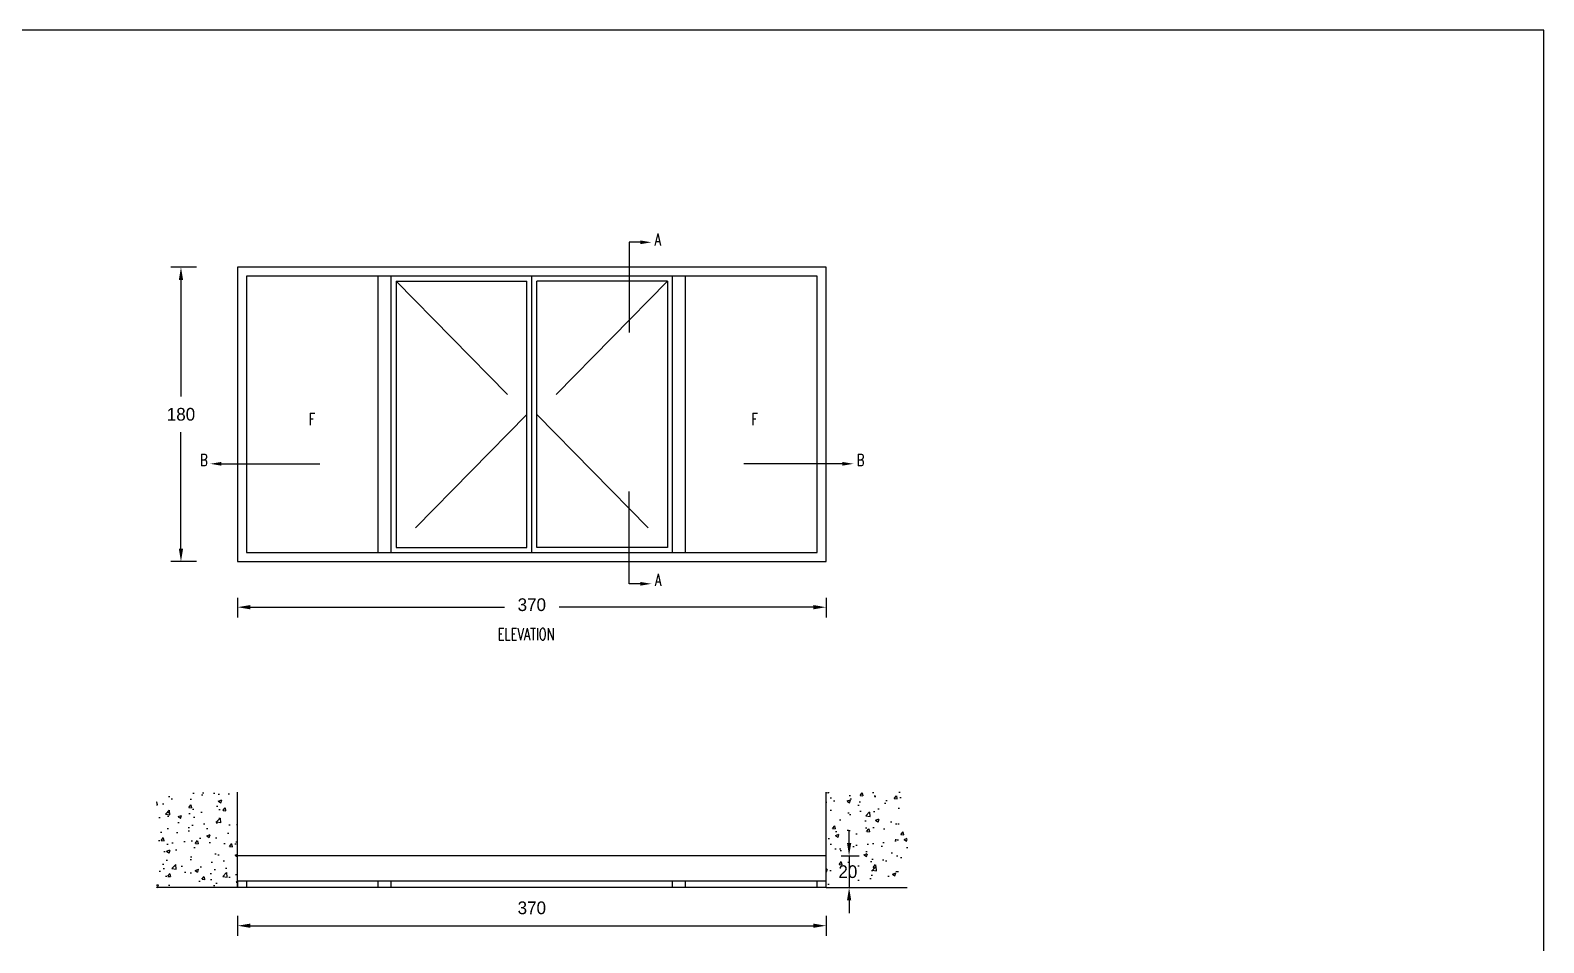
# Model space of a CAD drawing. Header units: millimetres. Extents: x 128.98 to 130.52, y 96.54 to 97.67.
# Drawn here: x 129.565 to 130.516, y 97.097 to 97.671 of the extents above; entities that cross this region are included whole.
import ezdxf

# ---------------------------------------------------------------- set-up
doc = ezdxf.new("R2010")
doc.units = ezdxf.units.MM
doc.linetypes.add('HIDDEN', pattern=[0.375, 0.25, -0.125])
doc.styles.add('2', font='SCRIPTC.SHX', dxfattribs={"height": 0.2})
doc.styles.add('ROMANS', font='romans')
doc.styles.add('ROMANT', font='romant.shx', dxfattribs={"width": 0.7})
doc.dimstyles.get("Standard").update_dxf_attribs({"dimscale": 75, "dimtxt": 0.1, "dimasz": 0.1, "dimexe": 0.08, "dimexo": 0.06, "dimgap": 0.09, "dimtad": 1, "dimtih": 1, "dimtoh": 1, "dimzin": 0, "dimdsep": 46, "dimtxsty": 'Standard', "dimcen": 0.01, "dimclrd": 7, "dimclre": 7, "dimclrt": 7, "dimadec": 0, "dimazin": 0, "dimtfac": 1.8, "dimtofl": 0, "dimtmove": 2, "dimatfit": 3, "dimfxl": 0, "dimtolj": 1, "dimtzin": 0, "dimarcsym": 0})
pattern_1 = [(50, (5566.46, 2734.743), (10.758903, -0.941282), [1.125, -12.375]), (355, (5566.46, 2734.743), (-2.08127, 11.282882), [0.9, -9.9]), (100.4514, (5567.356, 2734.664), (8.67764, 10.341593), [0.956103, -10.517132]), (46.1842, (5566.46, 2737.743), (16.008616, -2.482785), [1.6875, -18.5625]), (96.6356, (5567.794, 2737.536), (14.01994, 14.61177), [1.434154, -15.775695]), (351.1842, (5566.46, 2737.743), (14.01993, 14.61178), [1.35, -14.85]), (21, (5567.96, 2736.993), (8.953606, -6.039283), [1.125, -12.375]), (326, (5567.96, 2736.993), (3.64973, 10.87725), [0.9, -9.9]), (71.4514, (5568.706, 2736.49), (12.60334, 4.837957), [0.956103, -10.517132]), (37.5, (5566.46, 2734.7428), (0.1823978, 4.9934078), [0, -9.78, 0, -10.05, 0, -9.9375]), (7.5, (5566.46, 2734.743), (3.946043, 5.9161757), [0, -5.73, 0, -9.555, 0, -3.7875]), (327.5, (5563.115, 2734.7428), (8.0073365, -0.338323), [0, -3.75, 0, -11.7, 0, -15.525]), (317.5, (5561.615, 2734.743), (8.7477925, 1.501575), [0, -4.875, 0, -7.77, 0, -11.025])]

# ---------------------------------------------------------------- blocks, each defined once
blk = doc.blocks.new('*D29')
at = {"color": 5, "linetype": 'ByBlock'}
for p, q in [((-6446.95, -4572.74), (-6446.95, -4578.84)), ((-6442.95, -4575.64), (-6363.05, -4575.64)), ((-6265.95, -4575.64), (-6345.85, -4575.64)), ((-6261.95, -4572.74), (-6261.95, -4578.84))]:
    blk.add_line(p, q, dxfattribs=at)
for points in [[(-6442.95, -4574.97), (-6442.95, -4576.3), (-6446.95, -4575.64)], [(-6265.95, -4574.97), (-6265.95, -4576.3), (-6261.95, -4575.64)]]:
    blk.add_solid(points, dxfattribs=at)
at = {"layer": 'DEFPOINTS', "color": 0, "linetype": 'ByBlock'}
for p in [(-6446.95, -4570.34), (-6261.95, -4570.34), (-6261.95, -4575.64)]:
    blk.add_point(p, dxfattribs=at)
at = {"color": 5, "linetype": 'ByBlock', "insert": (-6354.45, -4574.87), "char_height": 4, "attachment_point": 5}
blk.add_mtext('\\A1;370', dxfattribs=at)
blk = doc.blocks.new('*D27')
at = {"color": 5, "linetype": 'ByBlock'}
for p, q in [((-6469.06, -4748.8), (-6469.06, -4755.08)), ((-6465.06, -4751.88), (-6288.06, -4751.88)), ((-6284.06, -4748.8), (-6284.06, -4755.08))]:
    blk.add_line(p, q, dxfattribs=at)
for points in [[(-6465.06, -4751.21), (-6465.06, -4752.54), (-6469.06, -4751.88)], [(-6288.06, -4751.21), (-6288.06, -4752.54), (-6284.06, -4751.88)]]:
    blk.add_solid(points, dxfattribs=at)
at = {"layer": 'DEFPOINTS', "color": 0, "linetype": 'ByBlock'}
for p in [(-6469.06, -4746.4), (-6284.06, -4746.4), (-6284.06, -4751.88)]:
    blk.add_point(p, dxfattribs=at)
at = {"color": 5, "linetype": 'ByBlock', "insert": (-6376.56, -4746.28), "char_height": 4, "attachment_point": 5}
blk.add_mtext('\\A1;370', dxfattribs=at)
blk = doc.blocks.new('*D30')
at = {"color": 5, "linetype": 'ByBlock'}
for p, q in [((-6475.94, -4596.04), (-6484.04, -4596.04)), ((-6480.84, -4600.04), (-6480.84, -4636.69)), ((-6480.84, -4684.54), (-6480.84, -4647.89)), ((-6475.94, -4688.54), (-6484.04, -4688.54))]:
    blk.add_line(p, q, dxfattribs=at)
for points in [[(-6481.5, -4600.04), (-6480.17, -4600.04), (-6480.84, -4596.04)], [(-6481.5, -4684.54), (-6480.17, -4684.54), (-6480.84, -4688.54)]]:
    blk.add_solid(points, dxfattribs=at)
at = {"layer": 'DEFPOINTS', "color": 0, "linetype": 'ByBlock'}
for p in [(-6480.84, -4596.04), (-6473.54, -4596.04), (-6473.54, -4688.54)]:
    blk.add_point(p, dxfattribs=at)
at = {"color": 5, "linetype": 'ByBlock', "insert": (-6480.84, -4642.29), "char_height": 4, "attachment_point": 5}
blk.add_mtext('\\A1;180', dxfattribs=at)
blk = doc.blocks.new('*D28')
at = {"color": 5, "linetype": 'ByBlock'}
for p, q in [((-6276.83, -4725.91), (-6276.83, -4721.91)), ((-6279.3, -4729.91), (-6273.63, -4729.91)), ((-6276.83, -4729.91), (-6276.83, -4739.91)), ((-6279.3, -4739.91), (-6273.63, -4739.91)), ((-6276.83, -4743.91), (-6276.83, -4747.91))]:
    blk.add_line(p, q, dxfattribs=at)
for points in [[(-6277.49, -4725.91), (-6276.16, -4725.91), (-6276.83, -4729.91)], [(-6277.49, -4743.91), (-6276.16, -4743.91), (-6276.83, -4739.91)]]:
    blk.add_solid(points, dxfattribs=at)
at = {"layer": 'DEFPOINTS', "color": 0, "linetype": 'ByBlock'}
for p in [(-6281.7, -4729.91), (-6281.7, -4739.91), (-6276.83, -4739.91)]:
    blk.add_point(p, dxfattribs=at)
at = {"color": 5, "linetype": 'ByBlock', "insert": (-6277.23, -4734.91), "char_height": 4, "attachment_point": 5}
blk.add_mtext('\\A1;20', dxfattribs=at)
blk = doc.blocks.new('A$C2DF10163')
h = blk.add_hatch()
h.set_pattern_fill('AR-CONC', color=256, scale=1.5, style=0)
h.set_pattern_definition(pattern_1)
h.paths.add_polyline_path([(333.908, 295.9), (359.423, 295.9), (359.423, 325.942), (333.908, 325.942)])
h = blk.add_hatch()
h.set_pattern_fill('AR-CONC', color=256, scale=1.5, style=0)
h.set_pattern_definition(pattern_1)
h.paths.add_polyline_path([(569.939, 325.942), (544.423, 325.942), (544.423, 295.9), (569.939, 295.9)])
for p, q in [((403.648, 401.201), (403.648, 488.101)), ((407.698, 401.201), (407.698, 488.101)), ((409.248, 486.551), (409.248, 402.751)), ((409.248, 486.551), (450.373, 486.551)), ((450.373, 402.751), (450.373, 486.551)), ((451.923, 401.201), (451.923, 488.101)), ((453.473, 402.751), (453.473, 486.551)), ((494.598, 486.551), (453.473, 486.551)), ((494.598, 486.551), (494.598, 402.751)), ((496.148, 401.201), (496.148, 488.101)), ((500.198, 401.201), (500.198, 488.101)), ((409.248, 402.751), (450.373, 402.751)), ((494.598, 402.751), (453.473, 402.751)), ((359.423, 295.9), (359.423, 325.942)), ((544.423, 295.9), (544.423, 325.942)), ((544.423, 305.9), (359.423, 305.9)), ((359.423, 295.9), (333.908, 295.9)), ((544.423, 295.9), (359.423, 295.9)), ((403.648, 295.9), (403.648, 298)), ((407.698, 295.9), (407.698, 298)), ((496.148, 295.9), (496.148, 298)), ((500.198, 295.9), (500.198, 298)), ((544.423, 295.9), (569.939, 295.9))]:
    blk.add_line(p, q)
at = {"color": 5}
blk.add_line((359.423, 298), (544.423, 298), dxfattribs=at)
for points in [[(0, 0.36), (770, 0.36), (770, 565.36), (0, 565.36)], [(359.423, 398.401), (544.423, 398.401), (544.423, 490.901), (359.423, 490.901)], [(362.223, 401.201), (541.623, 401.201), (541.623, 488.101), (362.223, 488.101)]]:
    blk.add_lwpolyline(points, close=True)
at = {"color": 7}
for points in [[(486.045, 498.725), (482.535, 498.725), (482.535, 470.41)], [(354.308, 429.109), (385.274, 429.109)], [(549.539, 429.109), (518.572, 429.109)], [(486.045, 391.397), (482.535, 391.397), (482.535, 420.356)]]:
    blk.add_lwpolyline(points, dxfattribs=at)
at = {"color": 6, "linetype": 'HIDDEN'}
for points in [[(409.248, 486.551), (450.373, 444.651), (409.248, 402.751)], [(494.598, 486.551), (453.473, 444.651), (494.598, 402.751)]]:
    blk.add_lwpolyline(points, dxfattribs=at)
for points in [[(359.423, 298), (359.423, 295.9)], [(362.223, 298), (362.223, 295.9)], [(541.623, 295.9), (541.623, 298)], [(544.423, 295.9), (544.423, 298)]]:
    blk.add_lwpolyline(points)
at = {"color": 7}
for points in [[(486.045, 498.142), (489.545, 498.725), (486.045, 499.309)], [(354.308, 429.692), (350.808, 429.109), (354.308, 428.526)], [(549.539, 429.692), (553.039, 429.109), (549.539, 428.526)], [(486.045, 391.981), (489.545, 391.397), (486.045, 390.814)]]:
    blk.add_solid(points, dxfattribs=at)
at = {"color": 4, "style": 'ROMANT', "width": 0.7}
for s, p in [('A', (490.484, 497.729)), ('F', (381.837, 441.247)), ('F', (520.959, 441.247)), ('B', (347.646, 428.436)), ('B', (554.075, 428.436)), ('A', (490.582, 390.724)), ('ELEVATION ', (441.19, 373.678))]:
    blk.add_text(s, height=3.75, dxfattribs=at).set_placement(p)
for tag, p, style in [('ROSY', (683.087, 14.827), '2'), ('30/10/02', (715.706, 4.642), 'ROMANS')]:
    blk.add_attdef(tag, p, '', height=2.88, dxfattribs=dict(style=style))
for p1, p2, distance, text, picture, middle, set_off in [((348.936, 398.401), (348.936, 490.901), 7.296, '180', '*D30', (341.64, 444.651), (6822.476, 5086.937)), ((359.423, 289.407), (544.423, 289.407), -5.476, '370', '*D27', (451.923, 289.532), (6828.483, 5035.807))]:
    dim = blk.add_aligned_dim(p1=p1, p2=p2, distance=distance, text=text, dimstyle='Standard', override={"dimscale": 40, "dimclrd": 5, "dimclre": 5, "dimclrt": 5})
    dim.commit()
    dim.dimension.update_dxf_attribs({"geometry": picture, "text_midpoint": middle, "insert": set_off})
for base, p1, p2, angle, text, picture, middle, set_off in [((544.423, 384.036), (359.423, 389.331), (544.423, 389.331), 0, '370', '*D29', (451.923, 384.805), (6806.37, 4959.674)), ((551.657, 295.9), (546.783, 305.9), (546.783, 295.9), 270, '20', '*D28', (551.25, 300.9), (6828.483, 5035.807))]:
    dim = blk.add_linear_dim(base=base, p1=p1, p2=p2, angle=angle, text=text, dimstyle='Standard', override={"dimscale": 40, "dimclrd": 5, "dimclre": 5, "dimclrt": 5})
    dim.commit()
    dim.dimension.update_dxf_attribs({"geometry": picture, "text_midpoint": middle, "dimtype": 129, "insert": set_off})

msp = doc.modelspace()

# ---------------------------------------------------------------- block references
at = {"xscale": 0.002, "yscale": 0.002, "zscale": 0.002}
msp.add_blockref('A$C2DF10163', (128.97633, 96.54007), dxfattribs=at)

doc.saveas('drawing.dxf')
